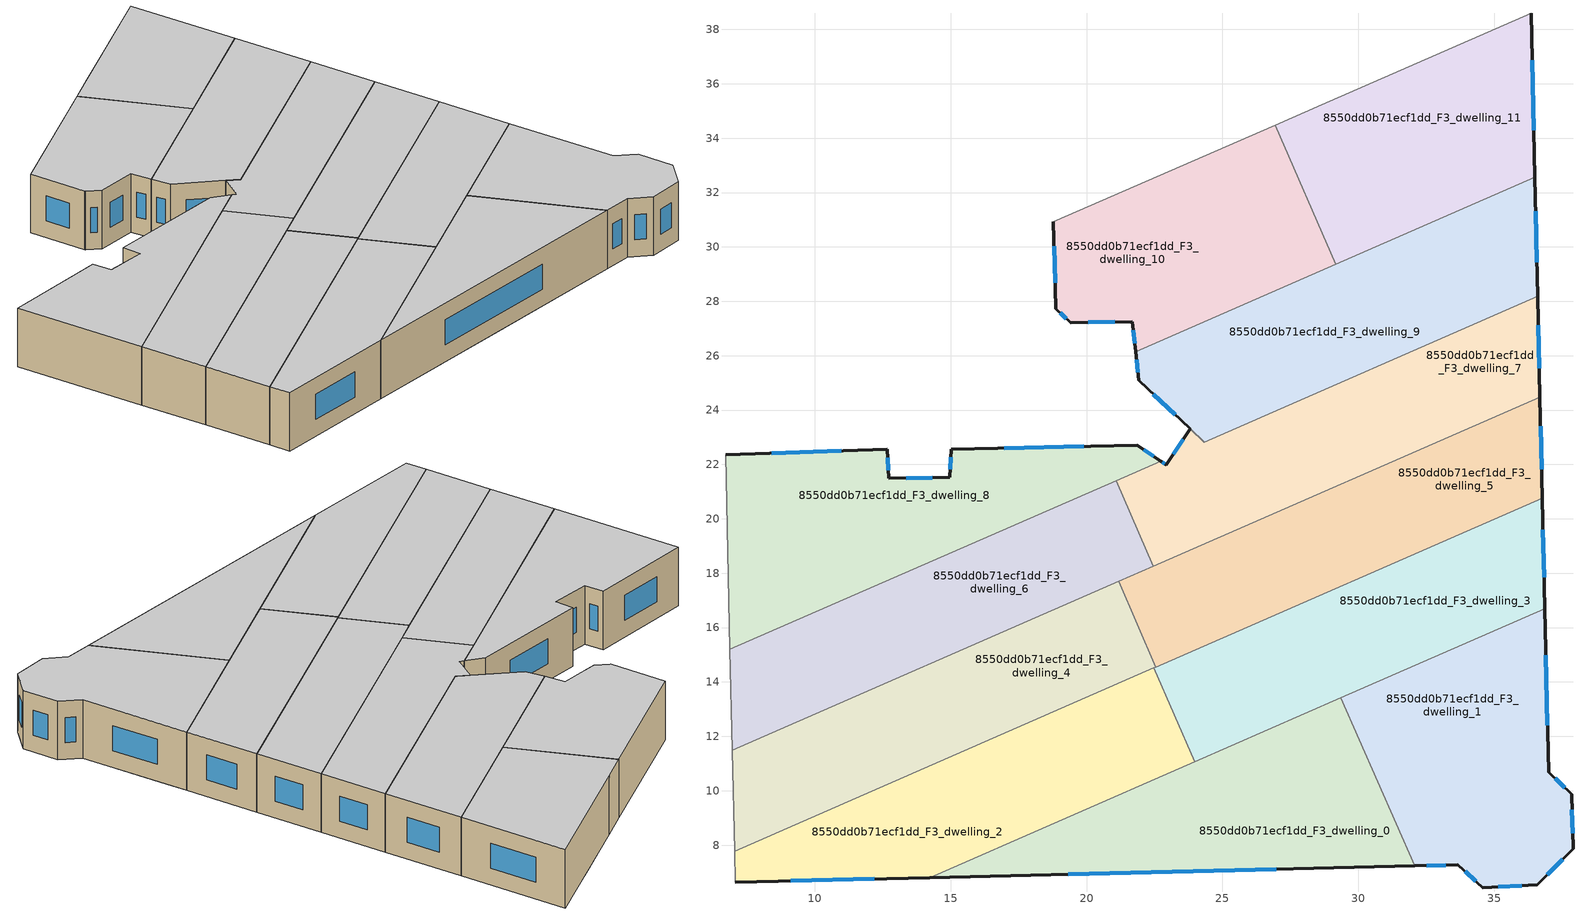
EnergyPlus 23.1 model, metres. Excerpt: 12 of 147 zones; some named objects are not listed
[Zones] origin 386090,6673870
8550dd0b71ecf1dd_F3_dwelling_0
 floor to 8550dd0b71ecf1dd_F2_dwelling_0 (EU_floor_Construction): 30.53,10.73 32.06,7.23 23.99,7.04 23.91,10.38 25.01,10.41 25.01,10.61 z9
 floor to 8550dd0b71ecf1dd_F2_dwelling_13 (EU_floor_Construction): 23.91,10.38 23.99,7.04 14.24,6.81 22.33,10.35 z9
 floor to 8550dd0b71ecf1dd_F2_dwelling_14 (EU_floor_Construction): 24.99,11.51 25.01,10.41 22.33,10.35 z9
 floor to 8550dd0b71ecf1dd_F2_dwelling_1 (EU_floor_Construction): 29.36,13.42 30.53,10.73 25.01,10.61 24.99,11.51 z9
 wall outside (EU_wall_Construction): 14.24,6.81 32.06,7.23 z9:12
 wall to 8550dd0b71ecf1dd_F3_dwelling_1 (EU_wall_Construction): 32.06,7.23 29.36,13.42 z9:12
 wall to 8550dd0b71ecf1dd_F3_dwelling_2 (EU_wall_Construction): 23.99,11.07 14.24,6.81 z9:12
 wall to 8550dd0b71ecf1dd_F3_dwelling_3 (EU_wall_Construction): 29.36,13.42 23.99,11.07 z9:12
 window (EU_Window_Construction): 19.33,6.93 26.97,7.11 z9.86:11.14
 ceiling to 8550dd0b71ecf1dd_F4_dwelling_0 (EU_floor_Construction): 32.06,7.23 29.36,13.42 14.24,6.81 z12
8550dd0b71ecf1dd_F3_dwelling_1
 floor to 8550dd0b71ecf1dd_F2_dwelling_1 (EU_floor_Construction): 36.88,15.54 36.99,10.88 30.53,10.73 29.36,13.42 34.05,15.47 z9
 floor to 8550dd0b71ecf1dd_F2_dwelling_0 (EU_floor_Construction): 36.99,10.88 36.99,10.68 37.84,9.87 37.89,7.87 36.58,6.54 34.58,6.43 33.66,7.27 32.06,7.23 30.53,10.73 z9
 floor to 8550dd0b71ecf1dd_F2_dwelling_2 (EU_floor_Construction): 36.85,16.7 36.88,15.54 34.05,15.47 z9
 wall outside (EU_wall_Construction): 32.06,7.23 33.66,7.27 34.58,6.43 36.58,6.54 37.89,7.87 37.84,9.87 36.99,10.68 36.85,16.7 z9:12
 wall to 8550dd0b71ecf1dd_F3_dwelling_3 (EU_wall_Construction): 36.85,16.7 29.36,13.42 z9:12
 window (EU_Window_Construction): 35.15,6.46 36,6.51 / 33.92,7.03 34.32,6.67 / 32.52,7.24 33.2,7.26 / 36.95,12.4 36.89,14.98 / 37.6,10.1 37.23,10.45 / 37.88,8.44 37.85,9.29 / 36.95,6.92 37.52,7.49 z9.86:11.14
 ceiling to 8550dd0b71ecf1dd_F4_dwelling_1 (EU_floor_Construction): 36.58,6.54 37.89,7.87 37.84,9.87 36.99,10.68 36.85,16.7 29.36,13.42 32.06,7.23 33.66,7.27 34.58,6.43 z12
8550dd0b71ecf1dd_F3_dwelling_10
 floor to 8550dd0b71ecf1dd_F2_dwelling_18 (EU_floor_Construction): 24.49,33.41 24.62,27.38 21.81,26.15 21.69,27.25 19.42,27.21 18.87,27.72 18.78,30.92 z9
 floor to 8550dd0b71ecf1dd_F2_dwelling_6 (EU_floor_Construction): 26.94,34.48 27.8,32.5 24.51,32.42 24.49,33.41 z9
 floor to 8550dd0b71ecf1dd_F2_dwelling_4 (EU_floor_Construction): 26.45,28.17 24.62,27.38 24.61,28.13 z9
 floor to 8550dd0b71ecf1dd_F2_dwelling_5 (EU_floor_Construction): 27.8,32.5 29.17,29.37 26.45,28.17 24.61,28.13 24.51,32.42 z9
 wall outside (EU_wall_Construction): 18.78,30.92 18.86,27.78 18.87,27.72 19.42,27.21 21.69,27.25 21.81,26.15 z9:12
 wall to 8550dd0b71ecf1dd_F3_dwelling_11 (EU_wall_Construction): 29.17,29.37 26.94,34.48 z9:12
 wall to 8550dd0b71ecf1dd_F3_dwelling_9 (EU_wall_Construction): 21.81,26.15 29.17,29.37 z9:12
 wall to 8550dd0b71ecf1dd_F3_dwelling_12 (EU_wall_Construction): 26.94,34.48 18.78,30.92 z9:12
 window (EU_Window_Construction): 21.72,26.94 21.77,26.46 / 20.07,27.22 21.04,27.24 / 19.03,27.58 19.26,27.35 / 18.81,30.02 18.84,28.68 z9.86:11.14
 ceiling to 8550dd0b71ecf1dd_F4_dwelling_10 (EU_floor_Construction): 29.17,29.37 26.94,34.48 18.78,30.92 18.86,27.78 18.87,27.72 19.42,27.21 21.69,27.25 21.81,26.15 z12
8550dd0b71ecf1dd_F3_dwelling_11
 floor to 8550dd0b71ecf1dd_F2_dwelling_6 (EU_floor_Construction): 36.39,36.99 36.49,32.7 27.8,32.5 26.94,34.48 32.46,36.9 z9
 floor to 8550dd0b71ecf1dd_F2_dwelling_7 (EU_floor_Construction): 36.35,38.6 36.39,36.99 32.46,36.9 z9
 floor to 8550dd0b71ecf1dd_F2_dwelling_5 (EU_floor_Construction): 36.49,32.7 36.49,32.56 29.17,29.37 27.8,32.5 z9
 wall outside (EU_wall_Construction): 36.49,32.56 36.35,38.6 z9:12
 wall to 8550dd0b71ecf1dd_F3_dwelling_13 (EU_wall_Construction): 36.35,38.6 28.65,35.23 z9:12
 wall to 8550dd0b71ecf1dd_F3_dwelling_9 (EU_wall_Construction): 29.17,29.37 36.49,32.56 z9:12
 wall to 8550dd0b71ecf1dd_F3_dwelling_12 (EU_wall_Construction): 28.65,35.23 26.94,34.48 z9:12
 window (EU_Window_Construction): 36.45,34.29 36.39,36.87 z9.86:11.14
 ceiling to 8550dd0b71ecf1dd_F4_dwelling_11 (EU_floor_Construction): 36.49,32.56 36.35,38.6 26.94,34.48 29.17,29.37 z12
8550dd0b71ecf1dd_F3_dwelling_2
 floor to 8550dd0b71ecf1dd_F2_dwelling_13 (EU_floor_Construction): 22.33,10.35 14.24,6.81 7.08,6.64 7.06,7.77 12.43,10.12 z9
 floor to 8550dd0b71ecf1dd_F2_dwelling_14 (EU_floor_Construction): 23.06,13.2 23.99,11.07 22.33,10.35 12.43,10.12 19.27,13.11 z9
 floor to 8550dd0b71ecf1dd_F2_dwelling_15 (EU_floor_Construction): 22.48,14.51 23.06,13.2 19.27,13.11 z9
 wall outside (EU_wall_Construction): 7.08,6.64 14.24,6.81 z9:12
 wall adiabatic (EU_wall_Construction): 7.06,7.77 7.08,6.64 z9:12
 wall to 8550dd0b71ecf1dd_F3_dwelling_3 (EU_wall_Construction): 23.99,11.07 22.48,14.51 z9:12
 wall to 8550dd0b71ecf1dd_F3_dwelling_4 (EU_wall_Construction): 22.48,14.51 7.06,7.77 z9:12
 window (EU_Window_Construction): 9.13,6.69 12.19,6.76 z9.86:11.14
 ceiling to 8550dd0b71ecf1dd_F4_dwelling_2 (EU_floor_Construction): 23.99,11.07 22.48,14.51 7.06,7.77 7.08,6.64 14.24,6.81 z12
8550dd0b71ecf1dd_F3_dwelling_3
 floor to 8550dd0b71ecf1dd_F2_dwelling_2 (EU_floor_Construction): 36.79,19.58 36.85,16.7 34.05,15.47 24.9,15.26 24.9,15.57 33.91,19.51 z9
 floor to 8550dd0b71ecf1dd_F2_dwelling_3 (EU_floor_Construction): 36.76,20.76 36.79,19.58 33.91,19.51 z9
 floor to 8550dd0b71ecf1dd_F2_dwelling_1 (EU_floor_Construction): 34.05,15.47 24.99,11.51 24.9,15.26 z9
 floor to 8550dd0b71ecf1dd_F2_dwelling_14 (EU_floor_Construction): 24.95,13.24 24.99,11.51 23.99,11.07 23.06,13.2 z9
 floor to 8550dd0b71ecf1dd_F2_dwelling_15 (EU_floor_Construction): 24.9,15.57 24.95,13.24 23.06,13.2 22.48,14.51 z9
 wall outside (EU_wall_Construction): 36.85,16.7 36.76,20.76 z9:12
 wall to 8550dd0b71ecf1dd_F3_dwelling_5 (EU_wall_Construction): 36.76,20.76 22.56,14.55 z9:12
 wall to 8550dd0b71ecf1dd_F3_dwelling_4 (EU_wall_Construction): 22.55,14.55 22.48,14.51 z9:12
 window (EU_Window_Construction): 36.83,17.86 36.79,19.6 z9.86:11.14
 ceiling to 8550dd0b71ecf1dd_F4_dwelling_3 (EU_floor_Construction): 36.85,16.7 36.76,20.76 22.48,14.51 23.99,11.07 z12
8550dd0b71ecf1dd_F3_dwelling_4
 floor to 8550dd0b71ecf1dd_F2_dwelling_14 (EU_floor_Construction): 19.27,13.11 12.43,10.12 7.01,10 6.97,11.49 10.22,12.9 z9
 floor to 8550dd0b71ecf1dd_F2_dwelling_13 (EU_floor_Construction): 12.43,10.12 7.06,7.77 7.01,10 z9
 floor to 8550dd0b71ecf1dd_F2_dwelling_15 (EU_floor_Construction): 21.81,16.26 22.55,14.55 19.27,13.11 10.22,12.9 17.68,16.17 z9
 floor to 8550dd0b71ecf1dd_F2_dwelling_16 (EU_floor_Construction): 21.18,17.7 21.81,16.26 17.68,16.17 z9
 wall adiabatic (EU_wall_Construction): 6.97,11.49 7.06,7.77 z9:12
 wall to 8550dd0b71ecf1dd_F3_dwelling_5 (EU_wall_Construction): 22.55,14.55 21.18,17.7 z9:12
 wall to 8550dd0b71ecf1dd_F3_dwelling_6 (EU_wall_Construction): 21.18,17.7 6.97,11.49 z9:12
 ceiling to 8550dd0b71ecf1dd_F4_dwelling_4 (EU_floor_Construction): 22.55,14.55 21.18,17.7 6.97,11.49 7.06,7.77 z12
8550dd0b71ecf1dd_F3_dwelling_5
 floor to 8550dd0b71ecf1dd_F2_dwelling_3 (EU_floor_Construction): 36.7,23.6 36.76,20.76 33.91,19.51 24.86,19.3 34.58,23.56 z9
 floor to 8550dd0b71ecf1dd_F2_dwelling_2 (EU_floor_Construction): 33.91,19.51 24.9,15.57 24.81,19.28 24.86,19.3 z9
 floor to 8550dd0b71ecf1dd_F2_dwelling_4 (EU_floor_Construction): 36.68,24.47 36.7,23.6 34.58,23.56 z9
 floor to 8550dd0b71ecf1dd_F2_dwelling_16 (EU_floor_Construction): 24.81,19.28 24.88,16.33 21.81,16.26 21.18,17.7 z9
 floor to 8550dd0b71ecf1dd_F2_dwelling_15 (EU_floor_Construction): 24.88,16.33 24.9,15.57 22.55,14.55 21.81,16.26 z9
 wall outside (EU_wall_Construction): 36.76,20.76 36.68,24.47 z9:12
 wall to 8550dd0b71ecf1dd_F3_dwelling_7 (EU_wall_Construction): 36.68,24.47 22.46,18.26 z9:12
 wall to 8550dd0b71ecf1dd_F3_dwelling_6 (EU_wall_Construction): 22.46,18.26 21.18,17.7 z9:12
 window (EU_Window_Construction): 36.74,21.82 36.7,23.41 z9.86:11.14
 ceiling to 8550dd0b71ecf1dd_F4_dwelling_5 (EU_floor_Construction): 36.76,20.76 36.68,24.47 21.18,17.7 22.55,14.55 z12
8550dd0b71ecf1dd_F3_dwelling_6
 floor to 8550dd0b71ecf1dd_F2_dwelling_15 (EU_floor_Construction): 17.68,16.17 10.22,12.9 6.94,12.83 6.89,15.2 8.63,15.96 z9
 floor to 8550dd0b71ecf1dd_F2_dwelling_14 (EU_floor_Construction): 10.22,12.9 6.97,11.49 6.94,12.83 z9
 floor to 8550dd0b71ecf1dd_F2_dwelling_16 (EU_floor_Construction): 21.98,19.36 22.46,18.26 17.68,16.17 8.63,15.96 16.09,19.22 z9
 floor to 8550dd0b71ecf1dd_F2_dwelling_17 (EU_floor_Construction): 21.09,21.41 21.98,19.36 16.09,19.22 z9
 wall adiabatic (EU_wall_Construction): 6.89,15.2 6.97,11.49 z9:12
 wall to 8550dd0b71ecf1dd_F3_dwelling_7 (EU_wall_Construction): 22.46,18.26 21.09,21.41 z9:12
 wall to 8550dd0b71ecf1dd_F3_dwelling_8 (EU_wall_Construction): 21.09,21.41 6.89,15.2 z9:12
 ceiling to 8550dd0b71ecf1dd_F4_dwelling_6 (EU_floor_Construction): 22.46,18.26 21.09,21.41 6.89,15.2 6.97,11.49 z12
8550dd0b71ecf1dd_F3_dwelling_7
 floor outside (EU_floor_Construction): 34.58,23.56 24.81,19.28 24.81,19.3 24.86,19.3 34.58,23.56 25.52,23.35 25.54,23.35 z9
 floor to 8550dd0b71ecf1dd_F2_dwelling_17 (EU_floor_Construction): 24.73,23 24.81,19.42 21.98,19.36 21.09,21.41 22.73,22.12 22.93,21.99 23.81,23.31 24.74,22.43 z9
 floor to 8550dd0b71ecf1dd_F2_dwelling_4 (EU_floor_Construction): 36.59,28.18 36.68,24.47 34.58,23.56 25.54,23.35 z9
 floor to 8550dd0b71ecf1dd_F2_dwelling_18 (EU_floor_Construction): 24.72,23 24.74,22.43 23.9,23.22 24.33,22.82 z9
 floor to 8550dd0b71ecf1dd_F2_dwelling_3 (EU_floor_Construction): 34.58,23.56 24.86,19.3 24.81,19.3 24.73,23 25.52,23.35 z9
 floor to 8550dd0b71ecf1dd_F2_dwelling_16 (EU_floor_Construction): 24.81,19.42 24.81,19.28 22.46,18.26 21.98,19.36 z9
 wall outside (EU_wall_Construction): 36.68,24.47 36.59,28.18 / 23.81,23.31 22.93,21.99 22.73,22.12 z9:12
 wall to 8550dd0b71ecf1dd_F3_dwelling_9 (EU_wall_Construction): 36.59,28.18 24.33,22.82 23.81,23.31 z9:12
 wall to 8550dd0b71ecf1dd_F3_dwelling_8 (EU_wall_Construction): 22.73,22.12 21.09,21.41 z9:12
 window (EU_Window_Construction): 36.65,25.53 36.61,27.12 / 22.87,22.03 22.79,22.09 / 23.56,22.93 23.18,22.37 z9.86:11.14
 ceiling to 8550dd0b71ecf1dd_F4_dwelling_7 (EU_floor_Construction): 36.68,24.47 36.59,28.18 24.33,22.82 23.81,23.31 22.93,21.99 22.73,22.12 21.09,21.41 22.46,18.26 z12
8550dd0b71ecf1dd_F3_dwelling_8
 floor to 8550dd0b71ecf1dd_F2_dwelling_16 (EU_floor_Construction): 16.09,19.22 8.63,15.96 6.87,15.92 6.8,19.01 z9
 floor to 8550dd0b71ecf1dd_F2_dwelling_17 (EU_floor_Construction): 22.73,22.12 16.09,19.22 6.8,19.01 6.72,22.36 12.68,22.55 12.73,21.49 14.98,21.53 15.02,22.56 21.86,22.71 z9
 floor to 8550dd0b71ecf1dd_F2_dwelling_15 (EU_floor_Construction): 8.63,15.96 6.89,15.2 6.87,15.92 z9
 wall outside (EU_wall_Construction): 22.73,22.12 21.86,22.71 15.02,22.56 14.98,21.53 12.73,21.49 12.68,22.55 6.72,22.36 z9:12
 wall adiabatic (EU_wall_Construction): 6.72,22.36 6.89,15.2 z9:12
 window (EU_Window_Construction): 10.98,22.5 8.42,22.41 / 12.72,21.79 12.69,22.25 / 14.34,21.52 13.37,21.5 / 15.01,22.26 14.99,21.82 / 19.91,22.67 16.97,22.6 / 22.48,22.29 22.11,22.54 z9.86:11.14
 ceiling to 8550dd0b71ecf1dd_F4_dwelling_8 (EU_floor_Construction): 22.73,22.12 21.86,22.71 15.02,22.56 14.98,21.53 12.73,21.49 12.68,22.55 6.72,22.36 6.89,15.2 z12
8550dd0b71ecf1dd_F3_dwelling_9
 floor to 8550dd0b71ecf1dd_F2_dwelling_4 (EU_floor_Construction): 36.58,28.41 36.59,28.18 25.54,23.35 24.72,23.33 24.62,27.38 26.45,28.17 z9
 floor to 8550dd0b71ecf1dd_F2_dwelling_18 (EU_floor_Construction): 24.62,27.38 24.72,23 24.33,22.82 21.92,25.1 21.81,26.15 z9
 floor to 8550dd0b71ecf1dd_F2_dwelling_3 (EU_floor_Construction): 25.52,23.35 24.73,23 24.72,23.33 z9
 floor to 8550dd0b71ecf1dd_F2_dwelling_5 (EU_floor_Construction): 36.49,32.56 36.58,28.41 26.45,28.17 z9
 wall outside (EU_wall_Construction): 21.81,26.15 21.92,25.1 23.81,23.31 / 36.59,28.18 36.49,32.56 z9:12
 window (EU_Window_Construction): 21.84,25.85 21.89,25.4 / 36.56,29.44 36.52,31.31 / 22.46,24.59 23.27,23.82 z9.86:11.14
 ceiling to 8550dd0b71ecf1dd_F4_dwelling_9 (EU_floor_Construction): 36.59,28.18 36.49,32.56 21.81,26.15 21.92,25.1 24.33,22.82 z12
[Building]
EU S2 Campaign: North Axis=0; Terrain=City; Solar Distribution=FullExterior
[Site:Location]
Helsinki-Vantaa.AP: Latitude=60.317; Longitude=24.963; Time Zone=2; Elevation=54.6
[SizingPeriod:WeatherFileDays]
AnnualSizingPeriod: Begin Month=1; Begin Day of Month=1; End Month=12; End Day of Month=31; Day of Week for Start Day=Monday; Use Weather File Daylight Saving Period=No; Use Weather File Rain and Snow Indicators=No
[MATERIAL]
EU_InternalMass_Material: Roughness=MediumRough; Thickness=0.1; Conductivity=1; Density=1800; Specific Heat=900; Thermal Absorptance=0.9; Solar Absorptance=0.7; Visible Absorptance=0.7
[MATERIAL:NOMASS] Roughness=MediumRough; Thermal Absorptance=0.9; Solar Absorptance=0.7; Visible Absorptance=0.7
Name | Thermal Resistance
EU_wall_NoMass | 1.10183
EU_floor_NoMass | 1.70606
[WINDOWMATERIAL:SIMPLEGLAZINGSYSTEM]
EU_Window_SimpleGlazing: UFactor=3.11035; Solar Heat Gain Coefficient=0.8; Visible Transmittance=0.8
[CONSTRUCTION]
EU_wall_Construction: EU_wall_NoMass
EU_floor_Construction: EU_floor_NoMass
EU_Window_Construction: EU_Window_SimpleGlazing
EU_InternalMass_Construction: EU_InternalMass_Material
[ZONE] Type=1; Multiplier=1; Ceiling Height=autocalculate; Floor Area=autocalculate; Part of Total Floor Area=Yes
Name | Volume
8550dd0b71ecf1dd_F3_dwelling_0 | 167.086
8550dd0b71ecf1dd_F3_dwelling_1 | 167.07
8550dd0b71ecf1dd_F3_dwelling_10 | 152.922
8550dd0b71ecf1dd_F3_dwelling_11 | 152.933
8550dd0b71ecf1dd_F3_dwelling_2 | 167.093
8550dd0b71ecf1dd_F3_dwelling_3 | 167.09
8550dd0b71ecf1dd_F3_dwelling_4 | 167.112
8550dd0b71ecf1dd_F3_dwelling_5 | 167.111
8550dd0b71ecf1dd_F3_dwelling_6 | 167.076
8550dd0b71ecf1dd_F3_dwelling_7 | 168.354
8550dd0b71ecf1dd_F3_dwelling_8 | 179.109
8550dd0b71ecf1dd_F3_dwelling_9 | 182.156
[INTERNALMASS] Construction=EU_InternalMass_Construction
Name | Zone or ZoneList | Surface Area
8550dd0b71ecf1dd_F3_dwelling_0_EU_InternalMass | 8550dd0b71ecf1dd_F3_dwelling_0 | 55.695
8550dd0b71ecf1dd_F3_dwelling_1_EU_InternalMass | 8550dd0b71ecf1dd_F3_dwelling_1 | 55.6894
8550dd0b71ecf1dd_F3_dwelling_2_EU_InternalMass | 8550dd0b71ecf1dd_F3_dwelling_2 | 55.6995
8550dd0b71ecf1dd_F3_dwelling_3_EU_InternalMass | 8550dd0b71ecf1dd_F3_dwelling_3 | 55.6965
8550dd0b71ecf1dd_F3_dwelling_4_EU_InternalMass | 8550dd0b71ecf1dd_F3_dwelling_4 | 55.7027
8550dd0b71ecf1dd_F3_dwelling_5_EU_InternalMass | 8550dd0b71ecf1dd_F3_dwelling_5 | 55.7027
8550dd0b71ecf1dd_F3_dwelling_6_EU_InternalMass | 8550dd0b71ecf1dd_F3_dwelling_6 | 55.6932
8550dd0b71ecf1dd_F3_dwelling_7_EU_InternalMass | 8550dd0b71ecf1dd_F3_dwelling_7 | 56.1176
8550dd0b71ecf1dd_F3_dwelling_8_EU_InternalMass | 8550dd0b71ecf1dd_F3_dwelling_8 | 59.7071
8550dd0b71ecf1dd_F3_dwelling_9_EU_InternalMass | 8550dd0b71ecf1dd_F3_dwelling_9 | 60.7215
8550dd0b71ecf1dd_F3_dwelling_10_EU_InternalMass | 8550dd0b71ecf1dd_F3_dwelling_10 | 50.974
8550dd0b71ecf1dd_F3_dwelling_11_EU_InternalMass | 8550dd0b71ecf1dd_F3_dwelling_11 | 50.9782
[OTHEREQUIPMENT] Fuel Type=Electricity; Design Level Calculation Method=Watts/Area; Power per Zone Floor Area=1; Fraction Latent=0; Fraction Radiant=0; Fraction Lost=0; Carbon Dioxide Generation Rate=0; EndUse Subcategory=EU_Step8_InternalGains
Name | Zone or ZoneList or Space or SpaceList | Schedule
EU_Step8_InternalGain_8550dd0b71ecf1dd_F3_dwelling_0_f000 | 8550dd0b71ecf1dd_F3_dwelling_0 | EU_Step8_GainSchedule_8550dd0b71ecf1dd_F3_dwelling_0_f000
EU_Step8_InternalGain_8550dd0b71ecf1dd_F3_dwelling_1_f000 | 8550dd0b71ecf1dd_F3_dwelling_1 | EU_Step8_GainSchedule_8550dd0b71ecf1dd_F3_dwelling_1_f000
EU_Step8_InternalGain_8550dd0b71ecf1dd_F3_dwelling_2_f000 | 8550dd0b71ecf1dd_F3_dwelling_2 | EU_Step8_GainSchedule_8550dd0b71ecf1dd_F3_dwelling_2_f000
EU_Step8_InternalGain_8550dd0b71ecf1dd_F3_dwelling_3_f000 | 8550dd0b71ecf1dd_F3_dwelling_3 | EU_Step8_GainSchedule_8550dd0b71ecf1dd_F3_dwelling_3_f000
EU_Step8_InternalGain_8550dd0b71ecf1dd_F3_dwelling_4_f000 | 8550dd0b71ecf1dd_F3_dwelling_4 | EU_Step8_GainSchedule_8550dd0b71ecf1dd_F3_dwelling_4_f000
EU_Step8_InternalGain_8550dd0b71ecf1dd_F3_dwelling_5_f000 | 8550dd0b71ecf1dd_F3_dwelling_5 | EU_Step8_GainSchedule_8550dd0b71ecf1dd_F3_dwelling_5_f000
EU_Step8_InternalGain_8550dd0b71ecf1dd_F3_dwelling_6_f000 | 8550dd0b71ecf1dd_F3_dwelling_6 | EU_Step8_GainSchedule_8550dd0b71ecf1dd_F3_dwelling_6_f000
EU_Step8_InternalGain_8550dd0b71ecf1dd_F3_dwelling_7_f000 | 8550dd0b71ecf1dd_F3_dwelling_7 | EU_Step8_GainSchedule_8550dd0b71ecf1dd_F3_dwelling_7_f000
EU_Step8_InternalGain_8550dd0b71ecf1dd_F3_dwelling_8_f000 | 8550dd0b71ecf1dd_F3_dwelling_8 | EU_Step8_GainSchedule_8550dd0b71ecf1dd_F3_dwelling_8_f000
EU_Step8_InternalGain_8550dd0b71ecf1dd_F3_dwelling_9_f000 | 8550dd0b71ecf1dd_F3_dwelling_9 | EU_Step8_GainSchedule_8550dd0b71ecf1dd_F3_dwelling_9_f000
EU_Step8_InternalGain_8550dd0b71ecf1dd_F3_dwelling_10_f000 | 8550dd0b71ecf1dd_F3_dwelling_10 | EU_Step8_GainSchedule_8550dd0b71ecf1dd_F3_dwelling_10_f000
EU_Step8_InternalGain_8550dd0b71ecf1dd_F3_dwelling_11_f000 | 8550dd0b71ecf1dd_F3_dwelling_11 | EU_Step8_GainSchedule_8550dd0b71ecf1dd_F3_dwelling_11_f000
[ZONEVENTILATION:DESIGNFLOWRATE] Schedule=EU_AlwaysOn; Design Flow Rate Calculation Method=AirChanges/Hour; Air Changes per Hour=0.756316; Ventilation Type=Natural; Fan Pressure Rise=0; Fan Total Efficiency=1; Constant Term Coefficient=1; Temperature Term Coefficient=0; Velocity Term Coefficient=0; Velocity Squared Term Coefficient=0; Minimum Indoor Temperature=-100; Maximum Indoor Temperature=100; Delta Temperature=-100; Minimum Outdoor Temperature=-100; Maximum Outdoor Temperature=100; Maximum Wind Speed=40
Name | Zone or ZoneList or Space or SpaceList
EU_ConstantAir_8550dd0b71ecf1dd_F3_dwelling_0 | 8550dd0b71ecf1dd_F3_dwelling_0
EU_ConstantAir_8550dd0b71ecf1dd_F3_dwelling_1 | 8550dd0b71ecf1dd_F3_dwelling_1
EU_ConstantAir_8550dd0b71ecf1dd_F3_dwelling_2 | 8550dd0b71ecf1dd_F3_dwelling_2
EU_ConstantAir_8550dd0b71ecf1dd_F3_dwelling_3 | 8550dd0b71ecf1dd_F3_dwelling_3
EU_ConstantAir_8550dd0b71ecf1dd_F3_dwelling_4 | 8550dd0b71ecf1dd_F3_dwelling_4
EU_ConstantAir_8550dd0b71ecf1dd_F3_dwelling_5 | 8550dd0b71ecf1dd_F3_dwelling_5
EU_ConstantAir_8550dd0b71ecf1dd_F3_dwelling_6 | 8550dd0b71ecf1dd_F3_dwelling_6
EU_ConstantAir_8550dd0b71ecf1dd_F3_dwelling_7 | 8550dd0b71ecf1dd_F3_dwelling_7
EU_ConstantAir_8550dd0b71ecf1dd_F3_dwelling_8 | 8550dd0b71ecf1dd_F3_dwelling_8
EU_ConstantAir_8550dd0b71ecf1dd_F3_dwelling_9 | 8550dd0b71ecf1dd_F3_dwelling_9
EU_ConstantAir_8550dd0b71ecf1dd_F3_dwelling_10 | 8550dd0b71ecf1dd_F3_dwelling_10
EU_ConstantAir_8550dd0b71ecf1dd_F3_dwelling_11 | 8550dd0b71ecf1dd_F3_dwelling_11
[HVACTEMPLATE:ZONE:IDEALLOADSAIRSYSTEM] System Availability Schedule=EU_AlwaysOn; Maximum Heating Supply Air Temperature=50; Minimum Cooling Supply Air Temperature=13; Maximum Heating Supply Air Humidity Ratio=0.0156; Minimum Cooling Supply Air Humidity Ratio=0.0077; Heating Limit=NoLimit; Cooling Limit=NoLimit; Heating Availability Schedule=EU_AlwaysOn; Cooling Availability Schedule=EU_CoolingOff; Dehumidification Control Type=ConstantSensibleHeatRatio; Cooling Sensible Heat Ratio=0.7; Dehumidification Setpoint=60; Humidification Control Type=None; Humidification Setpoint=30; Outdoor Air Method=None; Outdoor Air Flow Rate per Person=0.00944; Outdoor Air Flow Rate per Zone Floor Area=0; Outdoor Air Flow Rate per Zone=0; Demand Controlled Ventilation Type=None; Outdoor Air Economizer Type=NoEconomizer; Heat Recovery Type=None; Sensible Heat Recovery Effectiveness=0.7; Latent Heat Recovery Effectiveness=0.65
Name | Template Thermostat
8550dd0b71ecf1dd_F3_dwelling_0 | EU_HeatOnly_8550dd0b71ecf1dd_F3_dwelling_0
8550dd0b71ecf1dd_F3_dwelling_1 | EU_HeatOnly_8550dd0b71ecf1dd_F3_dwelling_1
8550dd0b71ecf1dd_F3_dwelling_2 | EU_HeatOnly_8550dd0b71ecf1dd_F3_dwelling_2
8550dd0b71ecf1dd_F3_dwelling_3 | EU_HeatOnly_8550dd0b71ecf1dd_F3_dwelling_3
8550dd0b71ecf1dd_F3_dwelling_4 | EU_HeatOnly_8550dd0b71ecf1dd_F3_dwelling_4
8550dd0b71ecf1dd_F3_dwelling_5 | EU_HeatOnly_8550dd0b71ecf1dd_F3_dwelling_5
8550dd0b71ecf1dd_F3_dwelling_6 | EU_HeatOnly_8550dd0b71ecf1dd_F3_dwelling_6
8550dd0b71ecf1dd_F3_dwelling_7 | EU_HeatOnly_8550dd0b71ecf1dd_F3_dwelling_7
8550dd0b71ecf1dd_F3_dwelling_8 | EU_HeatOnly_8550dd0b71ecf1dd_F3_dwelling_8
8550dd0b71ecf1dd_F3_dwelling_9 | EU_HeatOnly_8550dd0b71ecf1dd_F3_dwelling_9
8550dd0b71ecf1dd_F3_dwelling_10 | EU_HeatOnly_8550dd0b71ecf1dd_F3_dwelling_10
8550dd0b71ecf1dd_F3_dwelling_11 | EU_HeatOnly_8550dd0b71ecf1dd_F3_dwelling_11
[SIZING:ZONE] Zone Cooling Design Supply Air Temperature Input Method=SupplyAirTemperature; Zone Cooling Design Supply Air Temperature=13; Zone Heating Design Supply Air Temperature Input Method=SupplyAirTemperature; Zone Heating Design Supply Air Temperature=50; Zone Cooling Design Supply Air Humidity Ratio=0.008; Zone Heating Design Supply Air Humidity Ratio=0.008; Cooling Design Air Flow Method=DesignDay; Cooling Design Air Flow Rate=0; Cooling Minimum Air Flow per Zone Floor Area=0.000762; Cooling Minimum Air Flow=0; Cooling Minimum Air Flow Fraction=0.2; Heating Design Air Flow Method=DesignDay; Heating Design Air Flow Rate=0; Heating Maximum Air Flow per Zone Floor Area=0.002032; Heating Maximum Air Flow=0.141576; Heating Maximum Air Flow Fraction=0.3; Account for Dedicated Outdoor Air System=No; Dedicated Outdoor Air System Control Strategy=NeutralSupplyAir; Dedicated Outdoor Air Low Setpoint Temperature for Design=autosize; Dedicated Outdoor Air High Setpoint Temperature for Design=autosize; Zone Load Sizing Method=Sensible Load Only No Latent Load; Zone Latent Cooling Design Supply Air Humidity Ratio Input Method=HumidityRatioDifference; Zone Cooling Design Supply Air Humidity Ratio Difference=0.005; Zone Latent Heating Design Supply Air Humidity Ratio Input Method=HumidityRatioDifference; Zone Humidification Design Supply Air Humidity Ratio Difference=0.005
8550dd0b71ecf1dd_F3_dwelling_0; 8550dd0b71ecf1dd_F3_dwelling_1; 8550dd0b71ecf1dd_F3_dwelling_2; 8550dd0b71ecf1dd_F3_dwelling_3; 8550dd0b71ecf1dd_F3_dwelling_4; 8550dd0b71ecf1dd_F3_dwelling_5; 8550dd0b71ecf1dd_F3_dwelling_6; 8550dd0b71ecf1dd_F3_dwelling_7; 8550dd0b71ecf1dd_F3_dwelling_8; 8550dd0b71ecf1dd_F3_dwelling_9; 8550dd0b71ecf1dd_F3_dwelling_10; 8550dd0b71ecf1dd_F3_dwelling_11
[SCHEDULE:CONSTANT]
Name | Hourly Value
EU_AlwaysOn | 1
EU_CoolingOff | 0
[SCHEDULE:FILE] Column Number=1; Rows to Skip at Top=0; Number of Hours of Data=8760; Column Separator=Comma; Interpolate to Timestep=No; Minutes per Item=60; Adjust Schedule for Daylight Savings=Yes
Name | File
EU_Step8_GainSchedule_8550dd0b71ecf1dd_F3_dwelling_0_f000 | ../../schedules/8550dd0b71ecf1dd/8550dd0b71ecf1dd_F3_dwelling_0_f000_gain.csv
EU_Step8_GainSchedule_8550dd0b71ecf1dd_F3_dwelling_1_f000 | ../../schedules/8550dd0b71ecf1dd/8550dd0b71ecf1dd_F3_dwelling_1_f000_gain.csv
EU_Step8_GainSchedule_8550dd0b71ecf1dd_F3_dwelling_2_f000 | ../../schedules/8550dd0b71ecf1dd/8550dd0b71ecf1dd_F3_dwelling_2_f000_gain.csv
EU_Step8_GainSchedule_8550dd0b71ecf1dd_F3_dwelling_3_f000 | ../../schedules/8550dd0b71ecf1dd/8550dd0b71ecf1dd_F3_dwelling_3_f000_gain.csv
EU_Step8_GainSchedule_8550dd0b71ecf1dd_F3_dwelling_4_f000 | ../../schedules/8550dd0b71ecf1dd/8550dd0b71ecf1dd_F3_dwelling_4_f000_gain.csv
EU_Step8_GainSchedule_8550dd0b71ecf1dd_F3_dwelling_5_f000 | ../../schedules/8550dd0b71ecf1dd/8550dd0b71ecf1dd_F3_dwelling_5_f000_gain.csv
EU_Step8_GainSchedule_8550dd0b71ecf1dd_F3_dwelling_6_f000 | ../../schedules/8550dd0b71ecf1dd/8550dd0b71ecf1dd_F3_dwelling_6_f000_gain.csv
EU_Step8_GainSchedule_8550dd0b71ecf1dd_F3_dwelling_7_f000 | ../../schedules/8550dd0b71ecf1dd/8550dd0b71ecf1dd_F3_dwelling_7_f000_gain.csv
EU_Step8_GainSchedule_8550dd0b71ecf1dd_F3_dwelling_8_f000 | ../../schedules/8550dd0b71ecf1dd/8550dd0b71ecf1dd_F3_dwelling_8_f000_gain.csv
EU_Step8_GainSchedule_8550dd0b71ecf1dd_F3_dwelling_9_f000 | ../../schedules/8550dd0b71ecf1dd/8550dd0b71ecf1dd_F3_dwelling_9_f000_gain.csv
EU_Step8_GainSchedule_8550dd0b71ecf1dd_F3_dwelling_10_f000 | ../../schedules/8550dd0b71ecf1dd/8550dd0b71ecf1dd_F3_dwelling_10_f000_gain.csv
EU_Step8_GainSchedule_8550dd0b71ecf1dd_F3_dwelling_11_f000 | ../../schedules/8550dd0b71ecf1dd/8550dd0b71ecf1dd_F3_dwelling_11_f000_gain.csv
